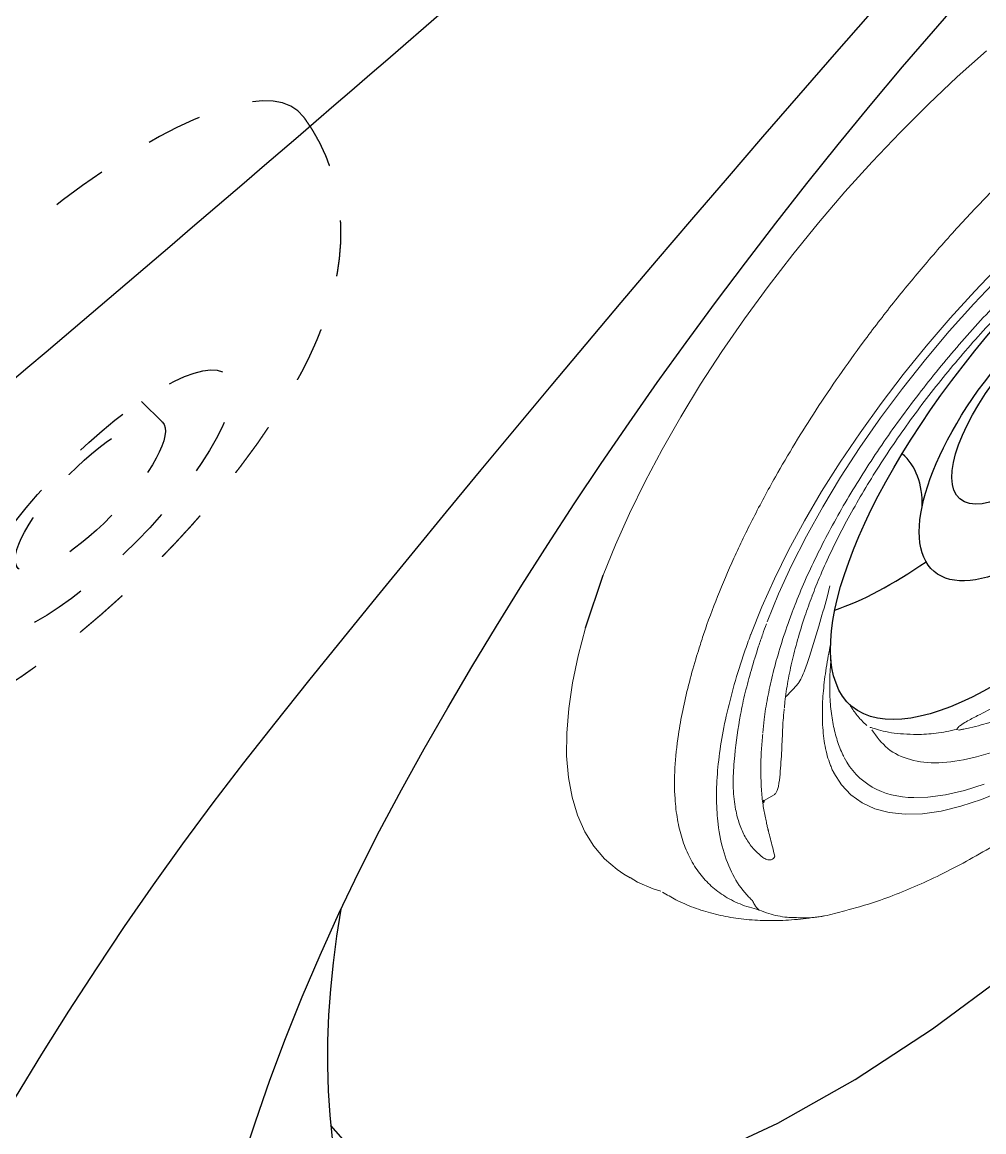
# Model space of a CAD drawing. Extents: x 938 to 1038, y 781 to 934.
# Drawn here: x 948.533 to 950.687, y 871.554 to 874.04 of the extents above; entities that cross this region are included whole.
import ezdxf

# ---------------------------------------------------------------- set-up
doc = ezdxf.new("R2010")
doc.units = 0
doc.header["$MEASUREMENT"] = 0
doc.linetypes.add('HIDDEN', pattern=[0.1875, 0.0625, -0.0625, 0.0625])
doc.linetypes.add('SLD-Solid', pattern=[0])
for name, color, linetype in [('1', 4, 'Continuous'), ('1_CYAN', 4, 'Continuous'), ('2', 2, 'Continuous'), ('DIM', 3, 'Continuous')]:
    doc.layers.add(name, color=color, linetype=linetype)

# ---------------------------------------------------------------- blocks, each defined once
blk = doc.blocks.new('*E22')
at = {"layer": '1', "color": 3, "linetype": 'SLD-Solid', "lineweight": 15}
blk.add_arc((2.108557158079378, -2.062281653934321), 0.004702238498693764, 145.5763701272719, 153.9577264641117, dxfattribs=at)
blk = doc.blocks.new('MIDJET')
at = {"layer": '1', "color": 3, "linetype": 'SLD-Solid', "lineweight": 15}
for p, q in [((-0.6781520544470823, 1.325847308838661), (-0.7158455762330647, 1.312133774495891)), ((-0.6367995654961618, 1.335238558751698), (-0.6781520544470823, 1.325847308838661)), ((-0.5919542460812863, 1.340270002507836), (-0.6367995654961618, 1.335238558751698)), ((-0.5437959938340668, 1.340921270170654), (-0.5919542460812863, 1.340270002507836)), ((-0.4925182228356348, 1.337189817831913), (-0.5437959938340668, 1.340921270170654)), ((-0.4383267202460246, 1.329090598589275), (-0.4925182228356348, 1.337189817831913)), ((-0.3814391073740637, 1.316656226751604), (-0.4383267202460246, 1.329090598589275)), ((-0.7497288819793368, 1.294153145349298), (-0.7796659567653208, 1.271977501424601)), ((-0.7158455762330647, 1.312133774495891), (-0.7497288819793368, 1.294153145349298)), ((-0.3220836937811669, 1.299936502326787), (-0.3814391073740637, 1.316656226751604)), ((-0.2604987630922011, 1.278998550980475), (-0.3220836937811669, 1.299936502326787)), ((-0.7796659567653208, 1.271977501424601), (-0.8055365974879933, 1.245695907501343)), ((-0.8055365974879933, 1.245695907501343), (-0.8164400821045064, 1.231706506393635)), ((-0.8164400821045064, 1.231706506393635), (-0.8261505989521964, 1.218251254683636)), ((-0.07916177500534616, 1.19913128945926), (-0.1456321948490569, 1.231332416440353)), ((-0.8369244809885998, 1.201993720813363), (-0.8543357425184226, 1.167898360743166)), ((-0.8256040801540365, 1.217790255286275), (-0.8369244809885998, 1.201993720813363)), ((-0.01143703298683363, 1.163116611808704), (-0.07916177500534616, 1.19913128945926)), ((-0.8543357425184226, 1.167898360743166), (-0.860690199243237, 1.151540566126542)), ((0.05727016776930327, 1.123432953348257), (-0.01143703298683363, 1.163116611808704)), ((0.1266839647929601, 1.080239730139184), (0.05727016776930327, 1.123432953348257)), ((0.1965257021402067, 1.033710267848548), (0.1266839647929601, 1.080239730139184)), ((0.2665150688487188, 0.9840313293248926), (0.1965257021402067, 1.033710267848548)), ((0.3363710481846596, 0.9314023328446979), (0.2665150688487188, 0.9840313293248926)), ((0.4058131851186815, 0.8760346807066526), (0.3363710481846596, 0.9314023328446979)), ((-0.6737797578453666, 0.9068527819475065), (-0.6766367541624305, 0.9064904840683994)), ((-0.6625879960889591, 0.8832443342654699), (-0.6737797578453666, 0.9068527819475065)), ((-0.3007123949947683, 0.9108167950045356), (-0.2409272785444472, 0.8820085267368114)), ((-0.2748332697441427, 0.8719968570842411), (-0.2143259735345566, 0.8424302796437075)), ((-0.2409272785444472, 0.8820085267368114), (-0.1798898275953889, 0.849391944359823)), ((0.4745627704948134, 0.8181504921477938), (0.4058131851186815, 0.8760346807066526)), ((-0.1798898275953889, 0.849391944359823), (-0.117901452170905, 0.813128096480952)), ((-0.4202750229740531, 0.8148805614745953), (-0.4447872383875975, 0.8413058480143718)), ((-0.2143259735345566, 0.8424302796437075), (-0.1525254817430906, 0.8088024284014494)), ((-0.1525254817430906, 0.8088024284014494), (-0.08977695034204203, 0.7713009893099496)), ((-0.117901452170905, 0.813128096480952), (-0.05526829267949296, 0.7733960902345842)), ((0.5423437975824257, 0.7579822548841548), (0.4745627704948134, 0.8181504921477938)), ((-0.08977695034204203, 0.7713009893099496), (-0.02643099850775599, 0.7301356469915703)), ((-0.05526829267949296, 0.7733960902345842), (0.007700413893431346, 0.7303920254563536)), ((-0.6229699055955962, 0.7464289431343758), (-0.6508588885094326, 0.7312778413512859)), ((-0.2246613550926, 0.7680182315329631), (-0.223829354241623, 0.7676476453517438)), ((0.6088841041254227, 0.6957714300635729), (0.5423437975824257, 0.7579822548841548)), ((-0.9309539631790003, 0.7360556487170413), (-0.9311523786757618, 0.7356601663352222)), ((-0.6508588885094326, 0.7312778413512859), (-0.6746460255915423, 0.7118089483820285)), ((-0.2040564612450879, 0.726243413797107), (-0.2291038460963861, 0.7341721511737518)), ((-0.02643099850775599, 0.7301356469915703), (0.03715857932485278, 0.6855362141791375)), ((0.007700413893431346, 0.7303920254563536), (0.0706936729465113, 0.6843283905744642)), ((-0.6746460255915423, 0.7118089483820285), (-0.6941831967642074, 0.6881435222963859)), ((-0.6941831967642074, 0.6881435222963859), (-0.7093486174689474, 0.6604288755529097)), ((0.03715857932485278, 0.6855362141791375), (0.1006365285862501, 0.6377519199917145)), ((0.0706936729465113, 0.6843283905744642), (0.1334003852071248, 0.635432600998314)), ((0.6739166695817715, 0.6317677685088796), (0.6088841041254227, 0.6957714300635729)), ((-0.7093486174689474, 0.6604288755529097), (-0.7200479897698528, 0.6288376527769088)), ((-0.7200479897698528, 0.6288376527769088), (-0.7262145902071779, 0.5935665703607214)), ((0.1006365285862501, 0.6377519199917145), (0.1636482554960139, 0.5870496571647834)), ((0.1334003852071248, 0.635432600998314), (0.1955109077239854, 0.5839461574314271)), ((0.7371803569579569, 0.5662282756701273), (0.6739166695817715, 0.6317677685088796)), ((-0.7262145902071779, 0.5935665703607214), (-0.7278100417460323, 0.5548352702607531)), ((0.1636482554960139, 0.5870496571647834), (0.2258417651508964, 0.5337126929966018)), ((0.1955109077239854, 0.5839461574314271), (0.2567185059078696, 0.5301232676291505)), ((-0.7278100417460323, 0.5548352702607531), (-0.7248244592766753, 0.5128849674311624)), ((-0.6917068391101537, 0.5399770882875572), (-0.6904048244634993, 0.5716342310971925)), ((0.7984212499144263, 0.4994159295572871), (0.7371803569579569, 0.5662282756701273)), ((-0.6891811366204763, 0.5001690216979142), (-0.6917068391101537, 0.5399770882875572)), ((0.2258417651508964, 0.5337126929966018), (0.2868696220712934, 0.4780389346494616)), ((0.2567185059078696, 0.5301232676291505), (0.3167209534576969, 0.4742297461524032)), ((-0.7248244592766753, 0.5128849674311624), (-0.7172763522214183, 0.4679768748838313)), ((-0.6823127846873547, 0.457527795635869), (-0.6891811366204763, 0.5001690216979142)), ((0.8573934019050995, 0.4315990789865936), (0.7984212499144263, 0.4994159295572871)), ((0.2868696220712934, 0.4780389346494616), (0.3463909292820162, 0.4203394049225579)), ((0.3167209534576969, 0.4742297461524032), (0.3752219207555427, 0.4165416140557454)), ((-0.7172763522214183, 0.4679768748838313), (-0.7052127352972022, 0.4203906585029813)), ((-0.6711443371417687, 0.4123173900796644), (-0.6823127846873547, 0.457527795635869)), ((-0.5468986608557316, 0.4601842070950255), (-0.5448279632985873, 0.4650252850706664)), ((0.9138601952750065, 0.3630498857439477), (0.8573934019050995, 0.4315990789865936)), ((-0.7052127352972022, 0.4203906585029813), (-0.6887088037560503, 0.3704226755281752)), ((0.3463909292820162, 0.4203394049225579), (0.4040732020937412, 0.3609363981163511)), ((0.3752219207555427, 0.4165416140557454), (0.4319324777305837, 0.3573437722756978)), ((0.4040732020937412, 0.3609363981163511), (0.4595941649500119, 0.3001618132641966)), ((0.4319324777305837, 0.3573437722756978), (0.4865726141307931, 0.2969285223536389)), ((0.9675948742838472, 0.2940435458692718), (0.9138601952750065, 0.3630498857439477))]:
    blk.add_line(p, q, dxfattribs=at)
for centre, major_axis, ratio, start_param, end_param in [((-0.6815768399562643, 0.9055450205197246), (0.004680534295793202, -0.004606837395196052), 0.7000000000005552, 1.120630818526667, 1.843928714060351), ((-0.6788823279823504, 0.905839848704943), (0.004850412880523252, -0.004774041173101661), 0.7000000000009405, 1.126373902737729, 1.762963117534141), ((-0.6781629943863976, 0.9059485700923631), (0.004551870843195905, -0.004480199800571625), 0.699999999999245, 1.115946250348523, 1.807289989993341), ((-0.6704440789167236, 0.8971943589971687), (0.00799677930934878, -0.007870866796768477), 0.699999999967005, 2.477545029303428, 2.524721049010566), ((-0.6602028831344882, 0.8752907333324487), (5.952596348795852e-05, -0.007501533223001199), 0.9999999997322832, 3.376626565747556, 3.425002859041004), ((-0.4277623174416902, 0.8207920025155744), (0.00684070522326299, -0.006732995559682467), 0.6999999999699413, 0.1552751670004129, 0.2729475405901056), ((-0.4123454982996577, 0.4600209785797489), (0.2294618658224988, -0.2258488961816193), 0.7000000000000282, 2.864732198851961, 3.679689753706713)]:
    blk.add_ellipse(centre, major_axis=major_axis, ratio=ratio, start_param=start_param, end_param=end_param, dxfattribs=at)
at = {"layer": '1', "color": 3}
for centre, major_axis, ratio, start_param, end_param in [((0.1192344720720726, 0.1195088801366637), (0.5967276637128429, -0.576215286447689), 0.3644955798513458, 3.146562833120037, 9.429748140299623), ((0.3609887589327627, 0.3356866112881249), (0.5967276637128462, -0.5762152864477543), 0.364495579851353, 3.679415963998016, 4.068187139904578), ((0.1467084844990723, 0.1648701414983407), (0.335007496412527, -0.3265217946949104), 0.4082116169557454, 3.144741794582911, 9.427927101762497), ((-0.09133905297336042, 0.7149628302830706), (0.1722656439131815, -0.169553251858845), 0.700000000000027, -0.7252667287430151, -0.007908137019935868), ((0.1902426787997413, 0.2061563679601193), (0.2204798541199463, -0.2161642147788002), 0.371973248469353, 3.142643758382526, 9.425829065562112)]:
    blk.add_ellipse(centre, major_axis=major_axis, ratio=ratio, start_param=start_param, end_param=end_param, dxfattribs=at)
at = {"layer": '1', "color": 3, "linetype": 'SLD-Solid', "lineweight": 15}
for points, knots in [([(-0.8627474807842503, 1.147998920770704), (-0.8693700168802678, 1.138574965710745), (-0.8843186351193282, 1.117302887393464), (-0.9029738958443261, 1.080487820955881), (-0.9194864101341196, 1.038484975745078), (-0.9319132790559053, 0.9936493108959752), (-0.9404073689651113, 0.9462255221802707), (-0.9447989615211014, 0.8962405338462958), (-0.9454309978385993, 0.8444482626395171), (-0.9424836849697513, 0.8086564130909295), (-0.94102014886154, 0.790883388466554)], [0, 0, 0, 0, 0.1000144248374281, 0.2257560296564782, 0.3519620618449764, 0.4790519246353268, 0.6074394963084845, 0.7375219066617311, 0.8696622366516151, 0.9999999999999999, 0.9999999999999999, 0.9999999999999999, 0.9999999999999999]), ([(-0.9178553953320048, 0.9348992362653519), (-0.9127900163126554, 0.9491387112250607), (-0.9026222451009431, 0.977721710248943), (-0.8805855336192465, 1.012662912017745), (-0.854206065256264, 1.042029050374737), (-0.8232765620921967, 1.065577637907964), (-0.7875061616945089, 1.083745911450421), (-0.7473635839657788, 1.096525466963584), (-0.7033963259287148, 1.103968918319381), (-0.6509216424041071, 1.106440618702209), (-0.5881205115555019, 1.102277195232986), (-0.5052442627204599, 1.087727199070912), (-0.4239867990835364, 1.064980510547485), (-0.3587389498939757, 1.041934522040108), (-0.3309902547189338, 1.031207537771095), (-0.3228083809194899, 1.028044620344389)], [0, 0, 0, 0, 0.07537897948530542, 0.1513087598485489, 0.223328929139492, 0.295350195672495, 0.3691040824939862, 0.4428624058644273, 0.5147290521308584, 0.5869674127249346, 0.6821191269308488, 0.7780713045951788, 0.9079992185455765, 0.972873002548, 1, 1, 1, 1]), ([(-0.3228083809194899, 1.028044620344389), (-0.312420742817622, 1.023911319705448), (-0.2757162745980111, 1.009306401777437), (-0.2109070261829515, 0.9800873164124795), (-0.1269124447858516, 0.9372359922766549), (-0.04044499116479017, 0.8878186385365581), (0.04226150083716362, 0.8356763787241022), (0.1196630580554867, 0.7827592089527684), (0.1918302540250494, 0.7300254021569685), (0.2640190638505686, 0.6737918826011935), (0.3401036148975081, 0.6107799725642593), (0.4190022486309104, 0.5410502700264459), (0.5006461251433905, 0.463800897264278), (0.5802205103926781, 0.3831289221971588), (0.6507180946088909, 0.3063629292004464), (0.7122431984861777, 0.2352377519817139), (0.7470955837410784, 0.1919400777168079), (0.764558285007567, 0.1702458853195878)], [0, 0, 0, 0, 0.02936692012341424, 0.1037673026158927, 0.1781676561717678, 0.2547294059944991, 0.3312911512215466, 0.3933059458810084, 0.4553207315038745, 0.5185676568654695, 0.5818146106266968, 0.656274788192156, 0.7307350024676587, 0.8073586783976775, 0.8839824166536006, 0.9418696773600741, 1, 1, 1, 1]), ([(-0.8958560664850097, 0.9480931264753849), (-0.8930526952794864, 0.9506446943238274), (-0.8771619198370928, 0.9651081344937751), (-0.8427258641114577, 0.986567270707809), (-0.7864918965745389, 1.005896056742486), (-0.7266385947137906, 1.014078541613813), (-0.6663692365216178, 1.013840593850759), (-0.6080666352889921, 1.007916923912163), (-0.5457029069364552, 0.9961874147309828), (-0.4798512785431228, 0.979014983621397), (-0.4107065998673889, 0.956109807580205), (-0.3509421441799674, 0.9329598010872218), (-0.3139851983780062, 0.9166714372530151), (-0.3016718030188485, 0.9112444448624899)], [0, 0, 0, 0, 0.02671159342247816, 0.1514133882616352, 0.2764465471703175, 0.4011593237448561, 0.4934978756194137, 0.585835892512467, 0.6780752214310576, 0.7703176610676958, 0.8622843830928777, 0.9541156120639899, 1, 1, 1, 1]), ([(-0.7972063267891372, 0.9223448504070291), (-0.7906460971790352, 0.9285854331885446), (-0.7775268503931159, 0.9410654453931215), (-0.7524780027408724, 0.9554536593593781), (-0.723373950786609, 0.9660369580669794), (-0.6869888263599861, 0.9728607147295065), (-0.6520796511685703, 0.9742228494979059), (-0.6117601125132808, 0.9721336067401012), (-0.5864687470666041, 0.968108061553437), (-0.5686126327046424, 0.9652659613365273)], [0, 0, 0, 0, 0.1441017023746246, 0.2881767724736586, 0.4319440977470484, 0.5757118405730505, 0.7575254025222544, 0.828808999989974, 1, 1, 1, 1]), ([(-0.9178553953320048, 0.9348992362653519), (-0.9139474881211456, 0.9383850882403806), (-0.9080630364040161, 0.943634017279237), (-0.8989253491364693, 0.9469719418908795), (-0.8958560664850097, 0.9480931264753849)], [0, 0, 0, 0, 0.664107277740027, 1, 1, 1, 1]), ([(-0.5684767364222978, 0.9652452502350712), (-0.5388160456191002, 0.9597450101446441), (-0.4942970776828162, 0.9514894703848995), (-0.4297787961067812, 0.9324235311391504), (-0.3798462657429269, 0.9154163111188183), (-0.3368996625692589, 0.8987612810238517), (-0.3031762184767075, 0.8846287374045403), (-0.2867252947938823, 0.8773309394024693), (-0.2791472813771279, 0.8739692551445728)], [0, 0, 0, 0, 0.3370083191286239, 0.5058298423696197, 0.6746776265665427, 0.843512699596241, 0.9279151198515014, 1, 1, 1, 1]), ([(-0.9416571431792207, 0.8399092718010621), (-0.9408688441314013, 0.8511691252368507), (-0.9390449190075216, 0.8772215854410916), (-0.9301064727070099, 0.9085674082864159), (-0.9211675727216146, 0.9277802145998066), (-0.9178553953320048, 0.9348992362653519)], [0, 0, 0, 0, 0.323929972377879, 0.7494922347334615, 1, 1, 1, 1]), ([(-0.799747252088963, 0.8912188981858264), (-0.8001514312033748, 0.8913802302356828), (-0.8010457170249339, 0.8917371931751603), (-0.8024533551725526, 0.8925051547793856), (-0.8039027607163121, 0.893562467380292), (-0.8054088385562252, 0.8950983527771541), (-0.8074036456639959, 0.8984426765486404), (-0.8078474006174616, 0.9045711077863814), (-0.8054166324777654, 0.912277899149089), (-0.8008792914456961, 0.9183019211647405), (-0.7979519442325369, 0.921524129586814), (-0.7972063267891372, 0.9223448504070291)], [0, 0, 0, 0, 0.01601980864586571, 0.03544539345380793, 0.05487115266753625, 0.08077982296896563, 0.1271703537338176, 0.2748868557463746, 0.5838063736992333, 0.893992340161141, 1, 1, 1, 1]), ([(-0.7998931669075162, 0.8915583330805248), (-0.7927630858788817, 0.8927054205766041), (-0.773957212611819, 0.8957309096265931), (-0.7547772963582275, 0.8994284905880221), (-0.7428692762334848, 0.9017241663313058)], [0, 0, 0, 0, 0.3791411825114671, 1, 1, 1, 1]), ([(-0.7428692762334848, 0.9017241663313058), (-0.7424809796107894, 0.9017918925614339), (-0.7413290901758813, 0.9019928037319289), (-0.7393994125754801, 0.9023233106647552), (-0.7363091311073688, 0.9028458694428707), (-0.7308525699242665, 0.9037451589231011), (-0.7216411395105666, 0.905205038250557), (-0.7136856542535384, 0.9063299255281123), (-0.7090290756131168, 0.9069883550142208)], [0, 0, 0, 0, 0.03591905062792195, 0.1065545578105673, 0.1771948310814762, 0.3184871161217372, 0.6010905387024296, 1, 1, 1, 1]), ([(-0.7089640162141109, 0.9068773646930026), (-0.6993776677416434, 0.9080591514670147), (-0.6791304537874936, 0.9105551894245423), (-0.643717931583744, 0.9112198144137835), (-0.6036869938558027, 0.9094541322908043), (-0.5640802188817844, 0.9056229519025152), (-0.5362805045120425, 0.9012209840906138), (-0.5242984400867527, 0.8993236745996143)], [0, 0, 0, 0, 0.1934118295119319, 0.4085028522215886, 0.6212374047917513, 0.8367480414614441, 1, 1, 1, 1]), ([(-0.5223620664027351, 0.898776576535198), (-0.5126176013709056, 0.8973093650837853), (-0.4879863773173483, 0.8936006736496296), (-0.4455637887791113, 0.8835556581488646), (-0.3957807899049897, 0.8691658730114398), (-0.3437137785505371, 0.8510099827112896), (-0.2976612871237165, 0.8328826395176776), (-0.2682612637055684, 0.8196458718897333), (-0.2575381435445649, 0.8148180032925154)], [0, 0, 0, 0, 0.1256718620403369, 0.3176625685486181, 0.5086256390140966, 0.6987147429268864, 0.8901117196953342, 1, 1, 1, 1]), ([(-0.3016730831396117, 0.9112499453356975), (-0.3016533855077626, 0.9112411573364767), (-0.3015261441742183, 0.9111843892564195), (-0.3013988828670549, 0.9111276120173386), (-0.3012913222837597, 0.9110796241953381)], [0, 0, 0, 0, 0.1548052924066076, 1, 1, 1, 1]), ([(-0.3012913798290668, 0.9110798904779074), (-0.3012703334082687, 0.9110703330492669), (-0.3010773657604062, 0.9109827041577603), (-0.3008843548055182, 0.9108949648451841), (-0.3007123949947683, 0.9108167950045356)], [0, 0, 0, 0, 0.1090670950234722, 1, 1, 1, 1]), ([(-0.6621663055016711, 0.8832120481493604), (-0.6619509102705621, 0.882795117395915), (-0.6617015103311346, 0.8823123652749132), (-0.6610576249981364, 0.8813986882626068), (-0.659942115384581, 0.8801075436932422), (-0.656565229979563, 0.877417110557829), (-0.6439769651738914, 0.8715616687025687), (-0.6155489729055645, 0.866316621567293), (-0.5725023766878792, 0.8602967603374623), (-0.5365687813132922, 0.8563141282864848), (-0.5193468434248771, 0.8544053673874146)], [0, 0, 0, 0, 0.006241481881788279, 0.007226832253902155, 0.01458706256182928, 0.02858929375350081, 0.0704493351901226, 0.26225781370699, 0.6464214065538634, 1, 1, 1, 1]), ([(-0.5193507806368558, 0.8544279448320538), (-0.5192579110659068, 0.854419166788773), (-0.5054136919455203, 0.8531106094925889), (-0.4894251124763187, 0.8504912568168947), (-0.4730224316249831, 0.8476424744233242), (-0.4722658229980539, 0.84751106826144)], [0, 0, 0, 0, 0.006400735406424715, 0.9541681154365437, 1, 1, 1, 1]), ([(-0.4700362616823668, 0.8468620378473304), (-0.4672529390692617, 0.8464953917975748), (-0.4503910798619444, 0.8442741853730098), (-0.4168207650756841, 0.8366724213566528), (-0.3697795182620354, 0.824005504105898), (-0.3201502523276218, 0.807378473301597), (-0.2719504216183424, 0.788947542765456), (-0.2392911817573236, 0.7743763080979136), (-0.2246143570601049, 0.7678281012888419)], [0, 0, 0, 0, 0.03960790484329149, 0.2399516720842665, 0.4393013143043341, 0.6362561632267278, 0.8365361671082376, 1, 1, 1, 1]), ([(-0.9315483331762451, 0.7377437195467991), (-0.9348092806183104, 0.7531457910281603), (-0.9414885825407708, 0.7846933972019485), (-0.9440116624329917, 0.8188050756519374), (-0.942043328082363, 0.8364477915296789), (-0.9416571431792207, 0.8399092718010621)], [0, 0, 0, 0, 0.4340011518166794, 0.8889516863392902, 1, 1, 1, 1]), ([(-0.2291038460963861, 0.7341721511737518), (-0.2503753662419896, 0.7420343845404744), (-0.2977919517879641, 0.7595601776414753), (-0.354358908613122, 0.7804920070541641), (-0.3946365693913449, 0.7982303334165266), (-0.4123706026622216, 0.8076973937252916), (-0.4186503302178721, 0.8134041166312898), (-0.4202750229740531, 0.8148805614745953)], [0, 0, 0, 0, 0.3223271387977175, 0.7185030616512978, 0.8922651605800004, 0.972126814158207, 1, 1, 1, 1]), ([(-0.2570248553791217, 0.814722497050937), (-0.2497687162646187, 0.8113653538164982), (-0.2254758149928477, 0.8001259401472538), (-0.1831329154553316, 0.7784949511988657), (-0.1298112535971399, 0.7487397926558117), (-0.07565086917905717, 0.7157859902984853), (-0.02096757028096619, 0.6798795937716733), (0.03397003352642969, 0.6411711322699603), (0.08887859042798141, 0.5998567641925092), (0.1434783977758798, 0.5561395220733516), (0.1974904994793292, 0.5102379245612667), (0.2506397150656099, 0.462382116260116), (0.3026552205321522, 0.4128132449955046), (0.353273625537021, 0.3617820556615925), (0.4022337243809986, 0.3095481666674971), (0.4493030203434785, 0.2563773631499799), (0.4941866708692046, 0.2025435800211), (0.5331650670254149, 0.1530249364967915), (0.5563009680069229, 0.1215342199461702), (0.566132189530208, 0.1081527566271774)], [0, 0, 0, 0, 0.02627491320909692, 0.08796604674192407, 0.1496976231393439, 0.2114644510409171, 0.2732674375312716, 0.335104743661679, 0.3969728185703528, 0.4588669698473788, 0.5207819703564909, 0.5827122116655061, 0.644651889205555, 0.7065950291543428, 0.7685348599167549, 0.8304642359526179, 0.8923770672691675, 0.9542674005430976, 1, 1, 1, 1]), ([(-0.3351120359770263, 0.7338910596067194), (-0.3437177311162287, 0.736381067531255), (-0.3703897936563294, 0.74378275453833), (-0.413232437555024, 0.7533543053973659), (-0.4624238343876925, 0.7612222872909911), (-0.5107212107590442, 0.7648872686583701), (-0.5571402141147317, 0.7635645337371244), (-0.5892985716260171, 0.7577908843266528), (-0.6086556882360838, 0.7519540152640758), (-0.6163190913564804, 0.7491451172374184), (-0.6208292490374987, 0.747383810723818), (-0.622267142869724, 0.7467315043375891), (-0.6222673196115096, 0.7467314241579572)], [0.158951885381693, 0.158951885381693, 0.158951885381693, 0.158951885381693, 0.2189082280711251, 0.346757998641039, 0.4751575172598321, 0.6035614685310303, 0.7545959878653172, 0.9056690489778593, 0.9433962239604446, 0.9811215494509715, 0.9999976795149366, 1, 1, 1, 1]), ([(-0.2239947855306355, 0.7676419735411457), (-0.2169687179010111, 0.764363910369326), (-0.1935740439885336, 0.7534489543780012), (-0.1528059768785397, 0.7323932947869309), (-0.1015258011372282, 0.7033997765883981), (-0.04944531643729988, 0.6712336378307953), (0.003107583364354127, 0.6361493476121325), (0.05585155892038784, 0.598308172288057), (0.108490939973592, 0.5579181993732334), (0.1607342139032113, 0.515195361665107), (0.2122913042989154, 0.4703719251163676), (0.2628767186369885, 0.4236923298375643), (0.3122106374053715, 0.375412481201991), (0.360020857981425, 0.3257986140607727), (0.4060422691382399, 0.2751255050767298), (0.4500276661839706, 0.223673936539214), (0.4909836860164418, 0.1726453293239985), (0.518545105891846, 0.1360814949106697), (0.5324044986945182, 0.1169248361366328), (0.5343616711127481, 0.1142196033236331)], [0, 0, 0, 0, 0.02755396033081172, 0.09174632965644011, 0.1559860185563087, 0.2202674027794637, 0.2845909535395793, 0.3489539635118629, 0.4133516745822353, 0.4777782021506181, 0.5422269424155356, 0.6066909494717849, 0.6711630292012192, 0.735635925229539, 0.8001000946344511, 0.8645480067847848, 0.9289722376925157, 0.9899697209469013, 1, 1, 1, 1]), ([(-0.9313038842495303, 0.736094101033629), (-0.9282499727913773, 0.7206491691769372), (-0.9216536696215201, 0.6872888526253007), (-0.9067292865317995, 0.6337851907925369), (-0.8876445274059463, 0.5762896775525093), (-0.8647170830663242, 0.5172196844836776), (-0.8380605706115887, 0.4565704803395789), (-0.8077109937204909, 0.3945090018544164), (-0.7737875303893276, 0.3312789022876643), (-0.7364032522057613, 0.267136934499149), (-0.6957500272380059, 0.2023502385388127), (-0.6518401150247257, 0.1372301655632526), (-0.6123624986824581, 0.0816974807819264), (-0.5865337488119025, 0.04810587311457937), (-0.5773258994127346, 0.03613059494482229)], [0, 0, 0, 0, 0.0745907463544915, 0.1611124563899107, 0.2469957864890458, 0.3333241755662856, 0.4202301692129061, 0.5076746892349252, 0.5956054262099864, 0.6839552782688247, 0.7726432798483185, 0.8615762599276775, 0.9506524722162722, 1, 1, 1, 1]), ([(-0.5879490818598612, 0.7219608474981527), (-0.5879470017094945, 0.7219616972817846), (-0.5828774111232491, 0.724032727879532), (-0.5724440401978512, 0.7280005263370413), (-0.5501974478796825, 0.7345803497103702), (-0.5259855631338795, 0.7393423579337508), (-0.4934205815252852, 0.7429478772403257), (-0.4585535798608404, 0.7441685873330357), (-0.4147699372589102, 0.7416907050754844), (-0.3843058449318164, 0.7378523596196942), (-0.3694423083011102, 0.7353691719007429)], [0, 0, 0, 0, 3.056722786278923e-05, 0.07449621570486083, 0.148969485248665, 0.2980039036390164, 0.3724874388840495, 0.5215575417545487, 0.6706686625457073, 0.8040319994901184, 0.8040319994901184, 0.8040319994901184, 0.8040319994901184]), ([(-0.5008949979793229, 0.6836606269242651), (-0.4935780570180128, 0.6886158802566911), (-0.4842705404212708, 0.6949192115089602), (-0.4738729085511935, 0.7002898745966206), (-0.4715978307668252, 0.7013930257448635)], [0, 0, 0, 0, 0.3572691388731139, 0.4544642982825263, 0.4544642982825263, 0.4544642982825263, 0.4544642982825263]), ([(-0.5010184387608518, 0.6835384602131285), (-0.5042141107946421, 0.6811415423195797), (-0.511756239990909, 0.6754845586757767), (-0.5182439624818329, 0.6689157841646676), (-0.5219827751108852, 0.6651302620290096)], [0, 0, 0, 0, 0.4237095322324372, 1, 1, 1, 1]), ([(-0.5324517645944695, 0.6553130503982914), (-0.5483313968731096, 0.6453505182074224), (-0.5800906539151356, 0.6254254585406187), (-0.6076191331671481, 0.5755554715096309), (-0.6195485867215496, 0.5127059693234344), (-0.6133718135009758, 0.4367232462106045), (-0.5953137724036281, 0.3620141901739089), (-0.572816643554134, 0.3104037662829029), (-0.5641524029332743, 0.2905272240748928)], [0, 0, 0, 0, 0.17773513874898, 0.3554701933818501, 0.533205302693765, 0.7109404081531133, 0.8886754894688256, 1, 1, 1, 1]), ([(-0.5280126361111428, 0.6583119535683721), (-0.5280074059394906, 0.658314118004057), (-0.5272682467317793, 0.658620009029022), (-0.5263955083499567, 0.6578487031901545), (-0.5294692196364963, 0.6506666559697436), (-0.5352535430360703, 0.6355557715331628), (-0.5447470867046746, 0.6050715832652003), (-0.5479347513695956, 0.575064832144264), (-0.5500567188936998, 0.5550899106653588)], [0, 0, 0, 0, 0.0002570919871973192, 0.03633378078466603, 0.1442525569552796, 0.3582348148621207, 0.5727891656995621, 1, 1, 1, 1]), ([(-0.5500567188936998, 0.5550899106653588), (-0.5505566306299201, 0.5409943603831806), (-0.5515607700369287, 0.512681567392633), (-0.5470600799267586, 0.4808451742914315), (-0.5448000625673615, 0.4648585590595502)], [0, 0, 0, 0, 0.4978509286200026, 0.9999999999999999, 0.9999999999999999, 0.9999999999999999, 0.9999999999999999]), ([(-0.4709349926530635, 0.227837636474689), (-0.4806886310215006, 0.2478620625409178), (-0.5037391730968039, 0.2951853134281492), (-0.5255033201890953, 0.3559994911726108), (-0.5378136620907128, 0.4041141394960306), (-0.5427603652635327, 0.4320064799552057), (-0.5449174259394738, 0.4473727490040886), (-0.5458771750772939, 0.4556147651923368), (-0.5464818408871253, 0.4590368229166302), (-0.5466886230585501, 0.4602070900550075)], [0, 0, 0, 0, 0.230758336507723, 0.5453457001345339, 0.7494304883578539, 0.8725778379870268, 0.9426782532983691, 0.9803972457847168, 1, 1, 1, 1]), ([(-0.5446329154160026, 0.4649785253418486), (-0.5446223185778791, 0.4649760563614649), (-0.5432828288192653, 0.4646639657251654), (-0.5401870567212512, 0.462218861628557), (-0.5350283240682501, 0.4548083050089673), (-0.5272629756440566, 0.4396108108675492), (-0.5148409442459325, 0.4112020927563975), (-0.4936443697834036, 0.3617807974448795), (-0.4650112544305713, 0.299825737546243), (-0.4395311510872091, 0.2522964074360061), (-0.4288526141443327, 0.2323771904449075)], [0, 0, 0, 0, 0.0001996415658370069, 0.02523562501053341, 0.06732255726586947, 0.1410726744575282, 0.2667480050917372, 0.4705019978265764, 0.7780910108099706, 1, 1, 1, 1])]:
    blk.add_open_spline(points, degree=3, knots=knots, dxfattribs=at)
at = {"layer": 'DIM'}
blk.add_line((-0.2604987630922011, 1.278998550980475), (-0.1456321948490569, 1.231332416440353), dxfattribs=at)
at = {"xscale": 0.4033039403454444, "yscale": 0.5761484862077708, "zscale": 0.4033039403454455, "rotation": 225.4546423772133}
blk.add_blockref('*E22', (0.6414003868535971, 0.6637695992862263), dxfattribs=at)
blk = doc.blocks.new('MINIHIDDEN')
at = {"layer": '1', "color": 3, "linetype": 'HIDDEN', "ltscale": 2}
for p, q in [((131.4462945068503, 42.80529834674526), (131.5114103910273, 42.79879163845914)), ((131.4005567605983, 42.34757784407161), (131.4656726447753, 42.34107113578551))]:
    blk.add_line(p, q, dxfattribs=at)
at = {"layer": '1', "color": 3, "linetype": 'HIDDEN', "ltscale": 2, "extrusion": (-5.088821375757886e-18, -2.738530061285293e-17, -1)}
blk.add_ellipse((131.6896725948608, 42.54983335326187), major_axis=(-0.09346409016709811, -0.9353418967678265), ratio=0.2875604840019277, start_param=3.096514190688376, end_param=6.328263770081, dxfattribs=at)
at = {"layer": '1', "color": 3, "linetype": 'HIDDEN', "ltscale": 2, "extrusion": (5.950113185854226e-18, 8.308683871567985e-17, -1)}
blk.add_ellipse((131.3942375244912, 42.57935471881918), major_axis=(-0.04049106464417648, -0.40521433567397), ratio=0.2875604840019278, start_param=4.355360367553329, end_param=10.63854567473291, dxfattribs=at)
at = {"layer": '1', "color": 3, "linetype": 'HIDDEN', "ltscale": 2, "extrusion": (4.306459050481783e-19, 2.785076905141347e-17, -1)}
blk.add_ellipse((131.4234256337242, 42.57643809540841), major_axis=(-0.02286887312599209, -0.2288602513368086), ratio=0.2875604840019276, start_param=1.213767713963539, end_param=7.496953021143125, dxfattribs=at)
at = {"layer": '1', "color": 3, "linetype": 'HIDDEN', "ltscale": 2}
blk.add_open_spline([(131.7709212088081, 43.48543621644918), (131.7360623575119, 43.48199886064131), (131.7026269291418, 43.47587104587191), (131.6710231360172, 43.46743705934854), (131.6415082677996, 43.45712121686404), (131.6091481397732, 43.44291519743562), (131.5799200226082, 43.42725729804206), (131.5536548628504, 43.41066767904343), (131.5300924417111, 43.39354026525722), (131.5007016513068, 43.36883152703172), (131.4753061069868, 43.34407502044656), (131.4531461165772, 43.31950068037697), (131.4335876564169, 43.29517944725777), (131.4080378927159, 43.25911036809531), (131.3859424501622, 43.22334125994764), (131.3664246693029, 43.18759780142429), (131.3488889545824, 43.15162836431335), (131.3329305805217, 43.11523021910506), (131.3106162748087, 43.05740591372371), (131.2908275036979, 42.99785832774261), (131.2732112274866, 42.93647541875396), (131.2575845761519, 42.87331329331055), (131.243863331828, 42.80855078371577), (131.2345829888295, 42.75778650127099), (131.2264164931116, 42.70637837224142), (131.2193729991172, 42.65448881186315), (131.2134662244138, 42.60229012554064), (131.2087127395925, 42.5499595995887), (131.2045233060933, 42.48659616275672), (131.2020927752695, 42.42360594207098), (131.2014633799143, 42.36127193812366), (131.2026876743313, 42.2998383879948), (131.2052588170659, 42.24815388210541), (131.2093020163785, 42.19733648969137), (131.2149115874394, 42.14739892970458), (131.2222309230184, 42.09827736510528), (131.231483527232, 42.04980702420093), (131.2438403853086, 41.99866169111174), (131.2594911987342, 41.94734945901188), (131.2796343076274, 41.89505273579533), (131.2982885014, 41.85570403176352), (131.3216465371642, 41.81488125607446), (131.3515135131391, 41.77237506733923), (131.3798419206716, 41.73936075607152), (131.4145189544092, 41.70617844295241), (131.4451517948044, 41.6820986145058), (131.4803239216563, 41.65939511750637), (131.5200978307526, 41.63911123944124), (131.5640894737118, 41.62244053379451), (131.5841829216841, 41.61665277924325)], degree=1, knots=[1.258846176864954, 1.258846176864954, 1.284049785363782, 1.30925339386261, 1.334457002361438, 1.359660610860266, 1.38976431999882, 1.419868029137374, 1.449971738275929, 1.480075447414483, 1.522807016465091, 1.565538585515698, 1.608270154566305, 1.651001723616912, 1.715116318226105, 1.779230912835296, 1.843345507444488, 1.907460102053681, 1.971574696662873, 2.071336734999626, 2.171098773336379, 2.270860811673133, 2.370622850009886, 2.470384888346639, 2.54715961707554, 2.623934345804441, 2.700709074533342, 2.777483803262244, 2.854258531991145, 2.947333969056945, 3.040409406122745, 3.133484843188545, 3.226560280254345, 3.306164335394391, 3.385768390534436, 3.465372445674482, 3.544976500814527, 3.624580555954572, 3.709200410252933, 3.793820264551292, 3.878440118849652, 3.940150456469474, 4.001860794089295, 4.063571131709116, 4.110155533564104, 4.156739935419091, 4.191384198304789, 4.226028461190486, 4.260672724076183, 4.295316986961882, 4.310281904651913, 4.310281904651913], dxfattribs=at)
blk = doc.blocks.new('Pillow07')
at = {"layer": '1_CYAN', "color": 4, "linetype": 'Continuous'}
blk.add_lwpolyline([(-2.358332637180531, -0.8695079955767184, -0.006602996200458367), (-5.744514135863909, -0.6163989818215185, -0.02192391035929798), (-6.177957016214016, -0.5535872521422469, -0.08150182780648879), (-6.68289164490028, -0.382481128966683, -0.1551490614242185), (-7.056997164799462, -0.002437467740469046, -0.08301324800163974), (-7.178174548866263, 0.3004017295318704, -0.1363264164371228), (-7.125374036986983, 1.034083846296076, -0.09677777535910637), (-6.56520503488024, 1.943802600401373, -0.1273971405966904), (-4.291248621533974, 3.344006963225443, -0.1868719742021929), (-3.257582251125974, 3.279550644586543, 0.06562460973818743), (-1.709945417316053, 2.868126927913902, 0.07143538561792971), (1.709945417191786, 2.868126927913902, 0.06562460973818743), (3.257582251001708, 3.279550644586543, -0.1868719742021929), (4.291248621409707, 3.344006963225443, -0.1273971405966904), (6.565205034755973, 1.943802600401373, -0.09677777535910637), (7.125374036862716, 1.034083846296076, -0.1363264164371228), (7.178174548741996, 0.3004017295318704, -0.08301324800163974), (7.056997164675195, -0.002437467740469046, -0.1551490614242231), (6.682891644776014, -0.382481128966683, -0.08150182780648879), (6.177957016089749, -0.5535872521422469, -0.02192391035929798), (5.744514135739642, -0.6163989818215185, -0.006602996200458367), (2.358332637056265, -0.8695079955767184, -0.02343007855325684)], format="xyb", close=True, dxfattribs=at)
blk = doc.blocks.new('VISTA')
at = {"layer": '1', "color": 3, "linetype": 'Continuous'}
for points in [[(12.55585206424621, 74.49505714247096), (12.47533406424623, 74.40322714247088), (12.39508006424626, 74.31117714247091), (12.31508406424609, 74.21892714247087), (12.23534406424619, 74.12645714247094), (12.15585606424611, 74.03377714247097), (12.07661806424608, 73.94087714247087), (11.99763106424621, 73.84775714247087), (11.91889406424616, 73.75441714247097), (11.84040906424616, 73.66086714247092), (11.7621760642462, 73.56709714247097), (11.6841950642463, 73.47311714247087), (11.60646706424609, 73.37892714247096), (11.52899206424627, 73.28452714247089), (11.45177106424626, 73.1899171424709), (11.37480406424606, 73.0950871424709), (11.29809106424614, 73.00006714247093), (11.22212706424625, 72.90544714247096), (11.15216006424612, 72.81659714247087), (11.08334206424615, 72.72637714247094), (11.0159080642461, 72.63508714247087), (10.94987406424616, 72.54274714247094), (10.88525406424628, 72.44939714247096), (10.82206306424609, 72.35504714247088), (10.76031606424613, 72.25972714247098), (10.70002906424611, 72.16346714247095), (10.64121606424624, 72.06629714247094)], [(11.14872606424615, 71.91939714247087), (11.17899406424613, 72.01228714247088), (11.21157206424618, 72.10534714247092), (11.24648806424625, 72.19854714247094), (11.28384806424629, 72.29201714247085), (11.32366506424614, 72.38562714247098), (11.36586506424624, 72.47906714247085), (11.4103720642463, 72.57201714247094), (11.45717206424615, 72.66427714247095), (11.50619706424618, 72.75614714247092), (11.55713406424616, 72.84786714247093), (11.60959106424616, 72.9395571424709), (11.66348706424628, 73.03118714247091), (11.71880006424612, 73.12271714247095), (11.77550506424609, 73.21412714247094), (11.83357806424624, 73.30537714247089), (11.8929940642463, 73.39643714247097), (11.9537300642462, 73.48726714247096), (12.01576106424613, 73.57783714247091), (12.07906406424627, 73.66811714247092), (12.14361306424621, 73.75806714247085), (12.20938506424613, 73.8476571424709), (12.27635506424622, 73.93684714247092), (12.34450006424618, 74.02561714247088), (12.4137960642463, 74.11392714247097), (12.4842170642462, 74.20173714247096), (12.55574006424627, 74.28901714247093), (12.62834106424611, 74.37573714247094), (12.77668006424619, 74.5473571424709)], [(11.34739406424615, 72.00348714247093), (11.41336206424626, 71.92848714247089), (11.49882906424614, 71.87221714247096), (11.60344906424621, 71.83706714247091), (11.72609106424625, 71.82479714247086), (11.8648420642462, 71.8363071424709), (12.01710006424628, 71.87162714247086), (12.1797310642462, 71.92979714247087), (12.34928106424627, 72.0090371424709), (12.52220906424623, 72.10683714247091), (12.69511106424625, 72.22018714247088), (12.86491106424614, 72.34583714247094), (13.02898806424628, 72.48046714247096), (13.18525806424623, 72.6208871424709), (13.4687630642461, 72.90793714247093)], [(11.37028406424611, 72.4885471424709), (11.36059606424624, 72.42819714247094), (11.35278206424618, 72.36846714247088), (11.34684306424629, 72.3094271424709), (11.3427780642462, 72.2511571424709), (11.34058806424628, 72.19372714247095), (11.34027406424616, 72.13721714247094), (11.3418350642462, 72.08169714247094), (11.34527206424627, 72.02723714247088), (11.35058506424616, 71.97393714247096)]]:
    blk.add_lwpolyline(points, dxfattribs=at)
at = {"layer": '1', "color": 1, "xscale": -1, "rotation": 309.6934303656407}
blk.add_blockref('MINIHIDDEN', (61.9851126314627, -54.90365180121535), dxfattribs=at)
at = {"layer": '2', "linetype": 'Continuous', "rotation": 45.0000000000046}
blk.add_blockref('Pillow07', (13.64680010052348, 77.65223442887839), dxfattribs=at)
at = {"layer": 'DIM', "rotation": 93.95912124402405}
blk.add_blockref('MIDJET', (13.1762524095866, 73.46677530949444), dxfattribs=at)

msp = doc.modelspace()

# ---------------------------------------------------------------- block references
at = {"layer": '1'}
msp.add_blockref('VISTA', (937.8767352618522, 799.5643931736838), dxfattribs=at)

doc.saveas('drawing.dxf')
